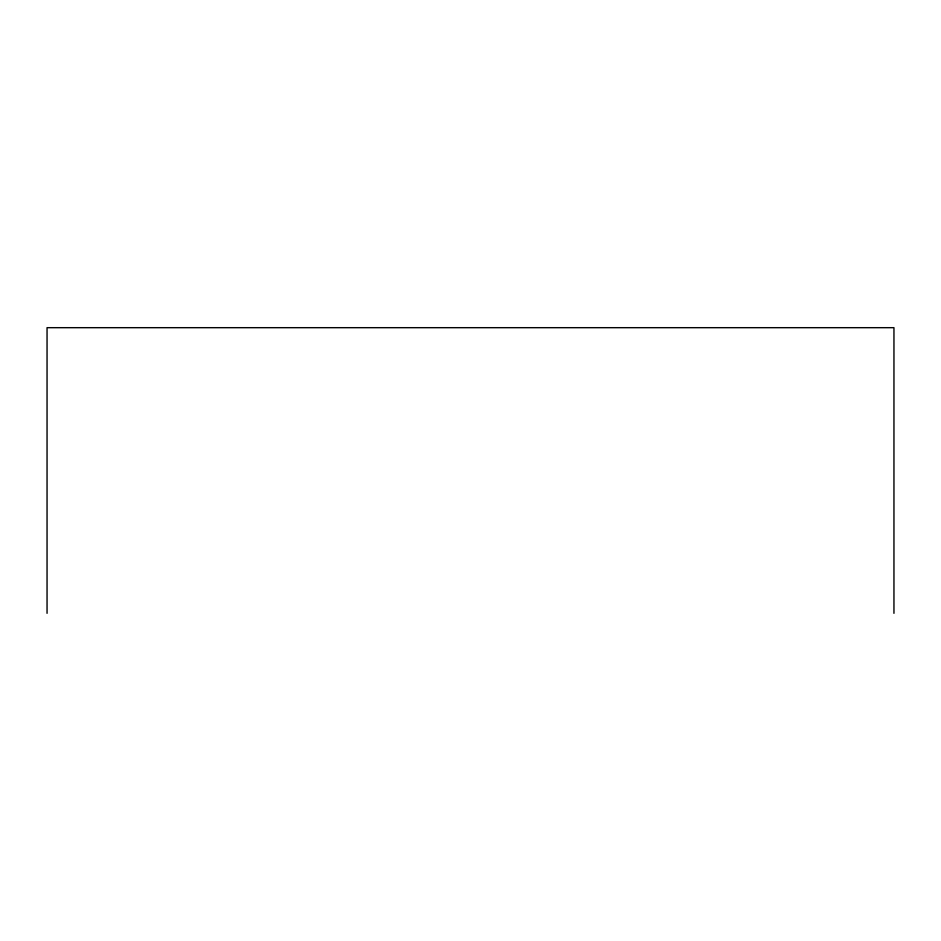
<?xml version="1.0" encoding="UTF-8"?>
<svg xmlns="http://www.w3.org/2000/svg" width="941" height="941" viewBox="0 0 941 941"><rect width="100%" height="100%" fill="white"/><g stroke="black" fill="none" stroke-linecap="round" stroke-linejoin="round"><path stroke-width="1.41" d="M893.95 613.32L893.95 327.68L47.05 327.68L47.05 613.32"/></g></svg>
